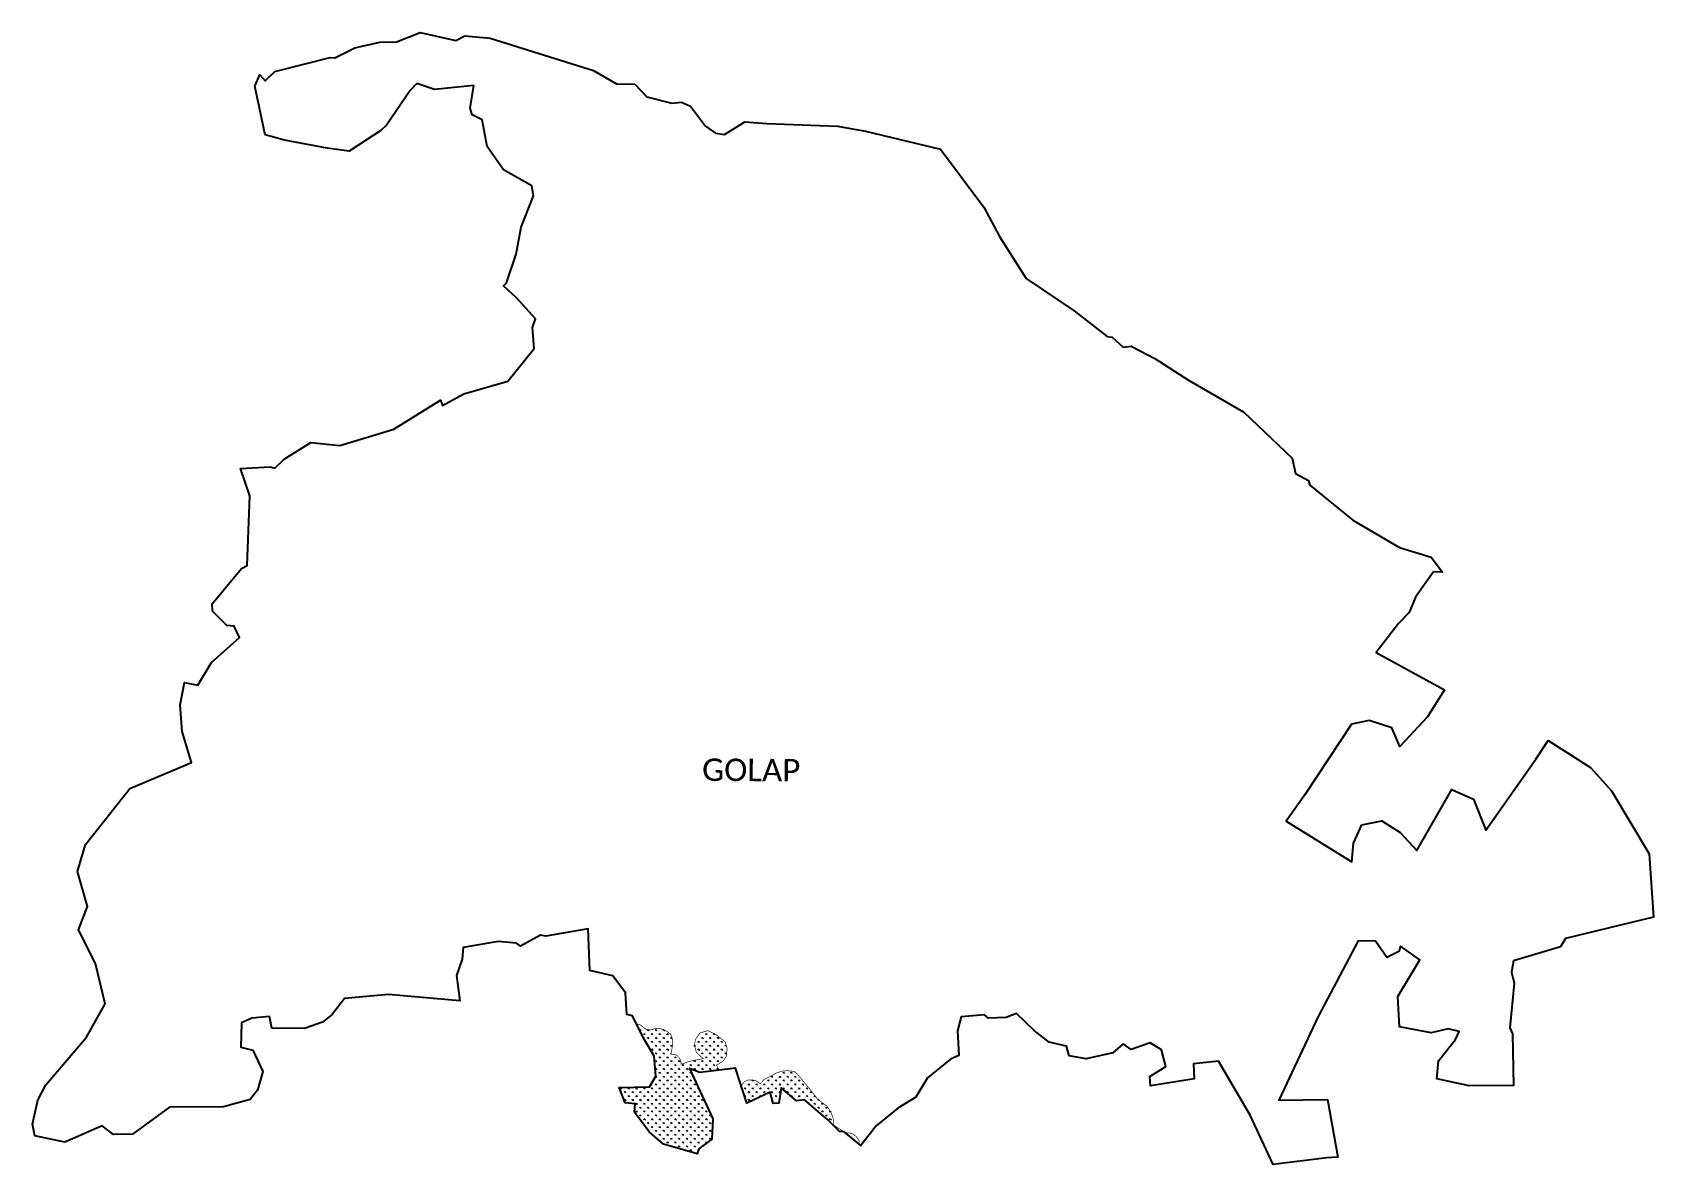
# Model space of a CAD drawing. Header units: metres. Extents: x 316643 to 324161, y 1868296 to 1873547.
import ezdxf

# ---------------------------------------------------------------- set-up
doc = ezdxf.new("R2010")
doc.units = ezdxf.units.M
for name, color, linetype in [('MANGROOVES', 112, 'Continuous'), ('village', 3, 'Continuous'), ('VILLAGE NAME', 250, 'Continuous')]:
    doc.layers.add(name, color=color, linetype=linetype)
doc.styles.get("Standard").update_dxf_attribs({"font": 'simplex.shx'})

msp = doc.modelspace()

# ---------------------------------------------------------------- hatches: boundary and pattern name
at = {"layer": 'MANGROOVES'}
h = msp.add_hatch(dxfattribs=at)
h.set_pattern_fill('GRASS', color=256)
h.paths.add_polyline_path([(319690.9, 1868740.8), (319737.9, 1868723.6), (319826.8, 1868734.2), (319815.5, 1868756.8), (319822.8, 1868760.8), (319846.6, 1868776.4), (319861.5, 1868797.6), (319865, 1868836.4), (319855.5, 1868865.2), (319812.5, 1868899.7), (319774.7, 1868916.8), (319738.7, 1868906), (319719, 1868877.7), (319712.7, 1868851.3), (319722.5, 1868816), (319754.4, 1868787), (319723.7, 1868781.8), (319685.9, 1868773.1), (319651.6, 1868761), (319651.3, 1868771.5), (319644.9, 1868789.1), (319630.6, 1868804), (319604.4, 1868807.8), (319612.9, 1868854.3), (319609.5, 1868885.6), (319602.4, 1868901.1), (319583.4, 1868915.6), (319560.1, 1868925.1), (319537.4, 1868928.5), (319511.1, 1868920.4), (319490.6, 1868922), (319461.7, 1868944), (319445.1, 1868948.3), (319475.3, 1868885.9), (319526, 1868798.2), (319534.9, 1868705.2), (319505.5, 1868656.3), (319364.9, 1868654), (319391.7, 1868581.7), (319438.1, 1868577.9), (319436.2, 1868538.2), (319504.1, 1868448.4), (319570.6, 1868390.7), (319726, 1868346.3), (319734.5, 1868368.4), (319794.4, 1868414.2), (319799.1, 1868507.5)])
h = msp.add_hatch(dxfattribs=at)
h.set_pattern_fill('GRASS', color=256)
h.paths.add_polyline_path([(320190.6, 1868715.5), (320174.2, 1868728.5), (320141.8, 1868731.2), (320119.6, 1868729.1), (320091.8, 1868719.8), (320065.8, 1868705.1), (320037.7, 1868691.2), (320018.4, 1868671.1), (320000.6, 1868683.9), (319984.7, 1868687.9), (319960.9, 1868688), (319944, 1868679.1), (319930.3, 1868661.8), (319956.5, 1868580.8), (320064.1, 1868631.2), (320077.7, 1868578.9), (320104.3, 1868580.4), (320115.6, 1868652.5), (320186.9, 1868591.4), (320223.2, 1868595.5), (320331.7, 1868503.7), (320386.6, 1868449.6), (320406, 1868448.3), (320379.1, 1868465.9), (320358.6, 1868479.3), (320356.4, 1868512.5), (320345, 1868541), (320328.3, 1868566.2), (320284.3, 1868599.4), (320251.8, 1868641.3)])

# ---------------------------------------------------------------- linework, layer by layer
at = {"color": 3, "flags": 128}
msp.add_lwpolyline([(319436.7, 1873306.1), (319493.1, 1873247.9)], dxfattribs=at)
at = {"layer": 'MANGROOVES', "const_width": 3.02, "flags": 128}
for points in [[(319826.8, 1868734.2), (319815.5, 1868756.8), (319822.8, 1868760.8), (319846.6, 1868776.4), (319861.5, 1868797.6), (319865, 1868836.4), (319855.5, 1868865.2), (319812.5, 1868899.7), (319774.7, 1868916.8), (319738.7, 1868906), (319719, 1868877.7), (319712.7, 1868851.3), (319722.5, 1868816), (319754.4, 1868787), (319723.7, 1868781.8), (319685.9, 1868773.1), (319651.6, 1868761), (319651.3, 1868771.5), (319644.9, 1868789.1), (319630.6, 1868804), (319604.4, 1868807.8), (319612.9, 1868854.3), (319609.5, 1868885.6), (319602.4, 1868901.1), (319583.4, 1868915.6), (319560.1, 1868925.1), (319537.4, 1868928.5), (319511.1, 1868920.4), (319490.6, 1868922), (319461.7, 1868944), (319445.1, 1868948.3)], [(320476.2, 1868392.3), (320477.5, 1868405.3), (320463.9, 1868425.4), (320454.7, 1868433.1), (320441.6, 1868440.9), (320412.6, 1868444), (320379.1, 1868465.9), (320358.6, 1868479.3), (320356.4, 1868512.5), (320345, 1868541), (320328.3, 1868566.2), (320284.3, 1868599.4), (320251.8, 1868641.3), (320190.6, 1868715.5), (320174.2, 1868728.5), (320141.8, 1868731.2), (320119.6, 1868729.1), (320091.8, 1868719.8), (320065.8, 1868705.1), (320037.7, 1868691.2), (320018.4, 1868671.1), (320000.6, 1868683.9), (319984.7, 1868687.9), (319960.9, 1868688), (319944, 1868679.1), (319930.3, 1868661.8)]]:
    msp.add_lwpolyline(points, dxfattribs=at)
at = {"layer": 'village', "color": 3}
for points in [[(323163.2, 1868777.2, 0), (323241.9, 1868876, 0), (323259.1, 1868913.1, 0), (323208.3, 1868926.1, 0), (323129.5, 1868907.6, 0), (322982.8, 1868934.6, 0), (322974.6, 1869075.6, 0), (323077.2, 1869245.7, 0), (322987, 1869308.2, 0), (322979.7, 1869284.4, 0), (322923.7, 1869256.3, 0), (322871.3, 1869331.4, 0), (322791.1, 1869333.1, 0), (322605.7, 1868982.9, 0), (322423.5, 1868594.1, 0), (322648.4, 1868597.4, 0), (322696.5, 1868330.9, 0), (322646.5, 1868326.5, 0), (322396.3, 1868295.8, 0), (322290.6, 1868524.9, 0), (322143, 1868775.5, 0), (322028.2, 1868762.6, 0), (322030.6, 1868693.8, 0), (321827.6, 1868661, 0), (321825.3, 1868704.6, 0), (321899.1, 1868751, 0), (321878.5, 1868827.8, 0), (321827, 1868860.8, 0), (321739.3, 1868830.3, 0), (321700.8, 1868856.3, 0), (321653.1, 1868813.6, 0), (321530.3, 1868785.8, 0), (321450.5, 1868800.3, 0), (321439.1, 1868844.3, 0), (321358.9, 1868863.4, 0), (321288, 1868917, 0), (321206.4, 1868997.1, 0), (321159.1, 1868978.5, 0), (321076.9, 1868975.1, 0), (321059.2, 1868989.8, 0), (320950.3, 1868981.5, 0), (320933.1, 1868916.9, 0), (320939, 1868802.3, 0), (320900.2, 1868784.6, 0), (320794.9, 1868698.1, 0), (320740.6, 1868608.9, 0), (320656.6, 1868557.3, 0), (320556.5, 1868475.5, 0), (320485.3, 1868385, 0), (320407.5, 1868448.2, 0), (320386.6, 1868449.6, 0), (320331.7, 1868503.7, 0), (320223.2, 1868595.5, 0), (320186.9, 1868591.4, 0), (320115.6, 1868652.5, 0), (320104.3, 1868580.4, 0), (320077.7, 1868578.9, 0), (320064.1, 1868631.2, 0), (319956.5, 1868580.8, 0), (319903.9, 1868743.3, 0), (319737.9, 1868723.6, 0), (319690.9, 1868740.8, 0), (319799.1, 1868507.5, 0), (319794.4, 1868414.2, 0), (319734.5, 1868368.4, 0), (319726, 1868346.3, 0), (319570.6, 1868390.7, 0), (319504.1, 1868448.4, 0), (319436.2, 1868538.2, 0), (319438.1, 1868577.9, 0), (319391.7, 1868581.7, 0), (319364.9, 1868654, 0), (319505.5, 1868656.3, 0), (319534.9, 1868705.2, 0), (319526, 1868798.2, 0), (319475.3, 1868885.9, 0), (319426.7, 1868986.2, 0), (319399.6, 1868991.7, 0), (319394.4, 1869092.2, 0), (319334.7, 1869170.9, 0), (319227.6, 1869196.7, 0), (319220.9, 1869389.8, 0), (319024.1, 1869355.7, 0), (318999.9, 1869360.5, 0), (318907.3, 1869309.2, 0), (318887.5, 1869323.1, 0), (318803.4, 1869331.2, 0), (318641.6, 1869303.4, 0), (318636.8, 1869248.6, 0), (318610.2, 1869173.2, 0), (318624.9, 1869055.3, 0), (318294, 1869084.5, 0), (318090.8, 1869065.8, 0), (318032.7, 1868991.8, 0), (317988.7, 1868956.6, 0), (317905.6, 1868926.4, 0), (317753.3, 1868929, 0), (317743.5, 1868983.1, 0), (317661.2, 1868975.2, 0), (317613.6, 1868953.5, 0), (317609.8, 1868840, 0), (317665.7, 1868826.2, 0), (317711.2, 1868727.9, 0), (317687.3, 1868640.9, 0), (317652.6, 1868598.2, 0), (317529.8, 1868563.9, 0), (317278.5, 1868562.3, 0), (317107, 1868436.6, 0), (317020, 1868435.3, 0), (316967.6, 1868475.1, 0), (316793.7, 1868399.2, 0), (316654.8, 1868428.4, 0), (316643.5, 1868483.3, 0), (316668.1, 1868594, 0), (316705.4, 1868665.4, 0), (316894.9, 1868887.2, 0), (316981.2, 1869040.7, 0), (316936, 1869228.4, 0), (316856.8, 1869385.3, 0), (316899, 1869493, 0), (316852.9, 1869655.2, 0), (316889.7, 1869779.6, 0), (317095.9, 1870039.8, 0), (317381.7, 1870161, 0), (317338.4, 1870305.2, 0), (317328.8, 1870428.9, 0), (317348.2, 1870531.9, 0), (317410.1, 1870520, 0), (317473.6, 1870624.1, 0), (317604.1, 1870740.1, 0), (317579.4, 1870793, 0), (317544.8, 1870796.1, 0), (317478.8, 1870863.3, 0), (317477.4, 1870897.2, 0), (317613.1, 1871060.6, 0), (317638.7, 1871074.9, 0), (317652.3, 1871396.8, 0), (317608.4, 1871524.5, 0), (317746.3, 1871532.3, 0), (317767.5, 1871525.5, 0), (317810.2, 1871567.3, 0), (317934.5, 1871644.1, 0), (318069.6, 1871630.4, 0), (318319.6, 1871706.6, 0), (318535.6, 1871840.8, 0), (318545.4, 1871816.7, 0), (318644.1, 1871870.4, 0), (318847.5, 1871929.4, 0), (318969.7, 1872080.1, 0), (318962, 1872178.6, 0), (318976.7, 1872218.6, 0), (318887.8, 1872315.6, 0), (318827.5, 1872371.1, 0), (318842.2, 1872385.6, 0), (318886.7, 1872517.8, 0), (318909.2, 1872643.6, 0), (318966.5, 1872788.2, 0), (318959.6, 1872835.5, 0), (318827.8, 1872909.1, 0), (318752.4, 1873017.4, 0), (318728.6, 1873140.8, 0), (318683.2, 1873165.1, 0), (318673.3, 1873195, 0), (318689.8, 1873300.4, 0), (318507.8, 1873282, 0), (318426.5, 1873309.6, 0), (318394.6, 1873278, 0), (318285.9, 1873117.1, 0), (318259.3, 1873092.5, 0), (318112.9, 1872996.6, 0), (318010.4, 1873009.5, 0), (317812.6, 1873047.8, 0), (317722.4, 1873072.5, 0), (317674.6, 1873296.9, 0), (317697.8, 1873350.2, 0), (317722.2, 1873322.1, 0), (317767.7, 1873365.8, 0), (318024.8, 1873430.2, 0), (318045.5, 1873429, 0), (318137.9, 1873475.1, 0), (318254.7, 1873501.7, 0), (318331.3, 1873503.1, 0), (318441.6, 1873546.8, 0), (318606.5, 1873509.1, 0), (318649, 1873530.6, 0), (318765.8, 1873520, 0), (319245.7, 1873369.9, 0), (319352.6, 1873308.5, 0), (319436.7, 1873306.1, 0)], [(319493.1, 1873247.9, 0), (319607.9, 1873218.4, 0), (319653, 1873223, 0), (319694.7, 1873205.3, 0), (319764.1, 1873111.5, 0), (319811.6, 1873079.5, 0), (319853.2, 1873074, 0), (319946.4, 1873132.2, 0), (320049.4, 1873125.1, 0), (320376.3, 1873111.7, 0), (320507.2, 1873088.1, 0), (320853.8, 1873005.3, 0), (321054.7, 1872735.6, 0), (321128.2, 1872600.2, 0), (321251.1, 1872406.1, 0), (321474.5, 1872256.2, 0), (321627.9, 1872136.6, 0), (321650.7, 1872134, 0), (321701.3, 1872086.9, 0), (321738.4, 1872090.9, 0), (321849, 1872034.6, 0), (322004.3, 1871934.5, 0), (322261, 1871786, 0), (322485.2, 1871572.3, 0), (322501.1, 1871501.3, 0), (322561.3, 1871468.6, 0), (322566.6, 1871446.4, 0), (322766.1, 1871284.7, 0), (322982.6, 1871157.8, 0), (323130.5, 1871112.5, 0), (323182.3, 1871043.5, 0), (323140.2, 1871044.8, 0), (323057.1, 1870927.4, 0), (323028, 1870856.7, 0), (322978.7, 1870806.1, 0), (322875, 1870671.1, 0), (323191.6, 1870498.4, 0), (323113, 1870372.9, 0), (322985.1, 1870235.4, 0), (322946.9, 1870321.4, 0), (322842.3, 1870354.9, 0), (322760.1, 1870337.7, 0), (322544.6, 1870010.7, 0), (322456.8, 1869888.3, 0), (322762.5, 1869700.7, 0), (322769.8, 1869786, 0), (322808.9, 1869871.5, 0), (322900.9, 1869890.8, 0), (322986.5, 1869835.8, 0), (323063.3, 1869753.2, 0), (323225.8, 1870035, 0), (323325.8, 1869990.7, 0), (323383, 1869846.1, 0), (323615.4, 1870176, 0), (323672.3, 1870262.2, 0), (323869.2, 1870138.1, 0), (323965.7, 1870029.4, 0), (324140.8, 1869736.6, 0), (324161.1, 1869444.1, 0), (323752.2, 1869345.1, 0), (323730.2, 1869305.2, 0), (323511.8, 1869240.3, 0), (323502.9, 1869187.9, 0), (323514.5, 1869137.2, 0), (323494.9, 1868930.1, 0), (323507.3, 1868902.5, 0), (323511.3, 1868662.1, 0), (323305.8, 1868661.1, 0), (323156.5, 1868693.8, 0), (323163.2, 1868777.2, 0)]]:
    msp.add_polyline3d(points, dxfattribs=at)

# ---------------------------------------------------------------- texts
at = {"layer": 'VILLAGE NAME', "insert": (319749.3, 1870179.5), "char_height": 104.042, "attachment_point": 1, "rotation": 359.67619}
msp.add_mtext_dynamic_manual_height_columns('{\\fCalibri|b0|i0|c0|p34;GOLAP}', width=1260.634, gutter_width=520.2, heights=[0], dxfattribs=at)

doc.saveas('drawing.dxf')
